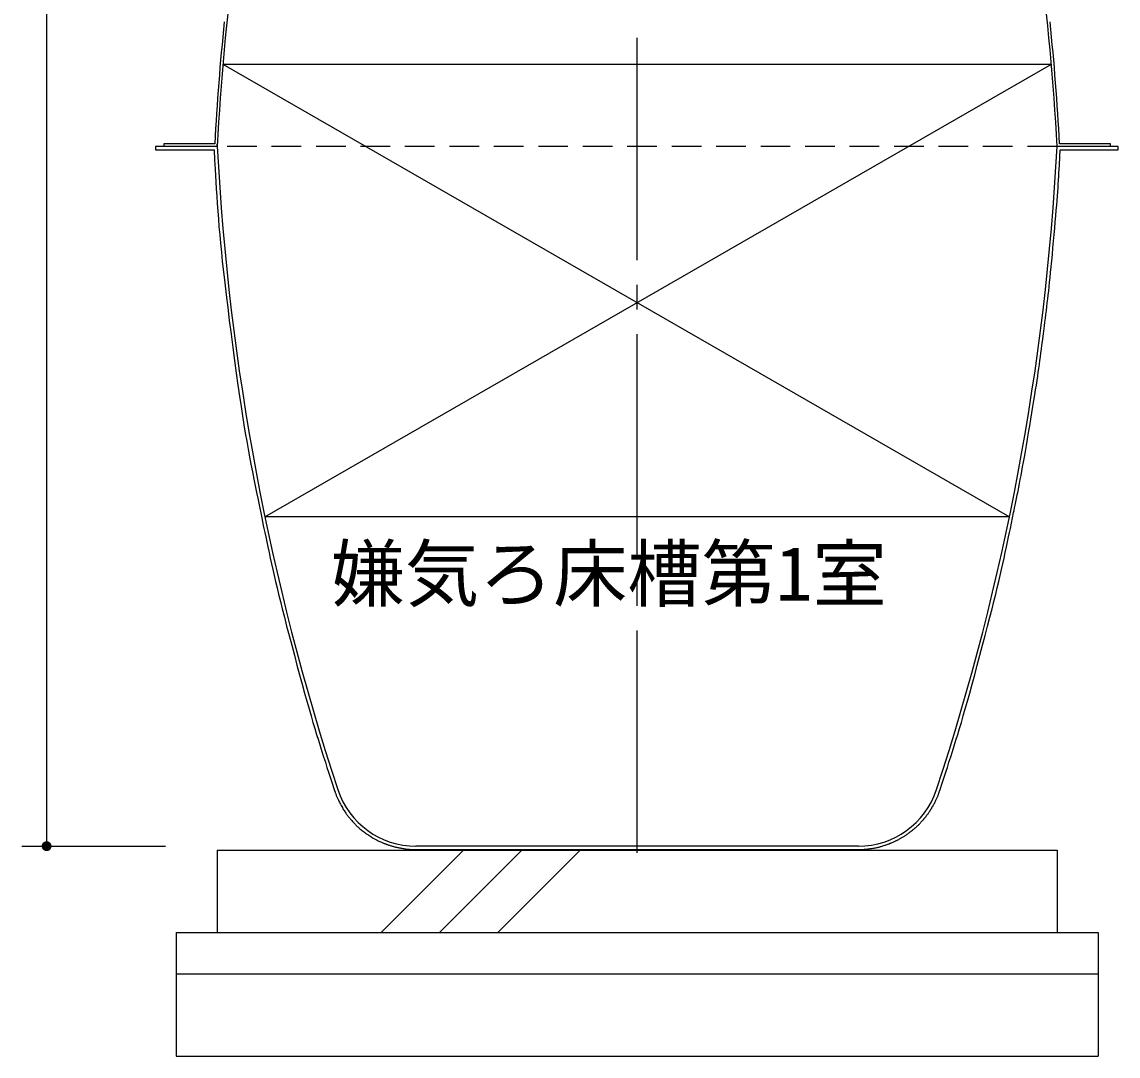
# Model space of a CAD drawing. Units: millimetres, scale not verified. Extents: x -8910 to 8910, y -6308 to 6308.
# Drawn here: x 237 to 1568, y -3304 to -2047 of the extents above; entities that cross this region are included whole.
import ezdxf
from ezdxf.enums import TextEntityAlignment as Align

# ---------------------------------------------------------------- set-up
doc = ezdxf.new("R2010")
doc.units = ezdxf.units.MM
doc.header["$LTSCALE"] = 30
doc.linetypes.add('CHAIN2', pattern=[12, 9, -1, 1, -1])
doc.linetypes.add('DASHED1', pattern=[1.8, 1.2, -0.6])
for name, color, linetype, lineweight in [('0-3_空気管', 3, 'Continuous', 25), ('0-4_機器', 2, 'Continuous', 25), ('0-6_製作', 5, 'Continuous', 25)]:
    doc.layers.add(name, color=color, linetype=linetype, lineweight=lineweight)
doc.styles.add('ＭＳ ゴシック', font='')
doc.styles.get('ＭＳ ゴシック').set_extended_font_data('MS Gothic')

msp = doc.modelspace()

# ---------------------------------------------------------------- linework, layer by layer
at = {"layer": '0-3_空気管', "linetype": 'CHAIN2'}
msp.add_line((983.85, -3056.88), (983.85, -1173.53), dxfattribs=at)
at = {"layer": '0-3_空気管'}
for p, q in [((480.77, -2098.73), (1486.94, -2098.73)), ((480.77, -2098.73), (1435.91, -2648.73)), ((531.79, -2648.73), (1486.94, -2098.73)), ((408.85, -2195.53), (408.85, -2198.73)), ((470.82, -2195.53), (408.85, -2195.53)), ((473.85, -2198.73), (473.85, -2195.53)), ((1558.85, -2195.53), (1496.89, -2195.53)), ((1558.85, -2198.73), (1558.85, -2195.53)), ((398.85, -2198.73), (398.85, -2202.73)), ((473.85, -2198.73), (398.85, -2198.73)), ((1567.9, -2198.73), (1493.85, -2198.73)), ((1497.18, -2211.48), (1497.65, -2202.73)), ((1497.65, -2202.73), (1567.9, -2202.73)), ((1567.9, -2202.73), (1567.9, -2198.73)), ((524.28, -2632.16), (527.9, -2649.68)), ((1435.91, -2648.73), (531.79, -2648.73)), ((1252.47, -3048.73), (715.23, -3048.73))]:
    msp.add_line(p, q, dxfattribs=at)
at = {"layer": '0-3_空気管', "linetype": 'DASHED1'}
msp.add_line((1493.85, -2198.73), (473.85, -2198.73), dxfattribs=at)
at = {"layer": '0-3_空気管'}
for points in [[(398.85, -2202.73), (470.06, -2202.73), (470.73, -2215.18)], [(470.73, -2215.18), (471.01, -2220.4), (471.35, -2226.65), (471.75, -2233.77), (472.2, -2241.62), (472.71, -2250.05), (473.27, -2258.92), (473.88, -2268.08), (474.53, -2277.38), (475.23, -2286.74), (476, -2296.23), (476.84, -2306.02), (477.78, -2316.24), (478.85, -2327.04), (480.05, -2338.57), (481.41, -2350.97), (482.94, -2364.39), (484.66, -2378.9), (486.53, -2394.29), (488.53, -2410.26), (490.61, -2426.52), (492.73, -2442.78), (494.85, -2458.75), (496.95, -2474.14), (498.98, -2488.65), (500.92, -2502.07), (502.77, -2514.48), (504.54, -2526.01), (506.28, -2536.81), (507.98, -2547.02), (509.66, -2556.79), (511.36, -2566.26), (513.08, -2575.58), (514.83, -2584.84), (516.59, -2593.94), (518.32, -2602.76), (519.99, -2611.13), (521.57, -2618.91), (523.01, -2625.97), (524.28, -2632.16)], [(1476.06, -2435.5), (1477.27, -2426.13), (1478.47, -2416.76), (1479.07, -2412.08), (1479.67, -2407.4), (1480.26, -2402.71), (1480.84, -2398.02), (1481.42, -2393.33), (1481.98, -2388.65), (1482.54, -2383.94), (1483.09, -2379.17), (1483.64, -2374.24), (1484.21, -2369.11), (1484.78, -2363.68), (1485.38, -2357.89), (1486.01, -2351.67), (1486.67, -2344.94), (1487.37, -2337.67), (1488.09, -2329.97), (1488.84, -2321.98), (1489.58, -2313.86), (1490.31, -2305.74), (1491.02, -2297.77), (1491.69, -2290.09), (1492.31, -2282.86), (1492.87, -2276.18), (1493.37, -2270.01), (1493.82, -2264.28), (1494.23, -2258.92), (1494.6, -2253.85), (1494.94, -2249), (1495.25, -2244.3), (1495.55, -2239.67), (1495.83, -2235.07), (1496.1, -2230.54), (1496.36, -2226.15), (1496.6, -2221.97), (1496.82, -2218.09), (1497.01, -2214.57), (1497.18, -2211.48)], [(1439.8, -2649.68), (1441.08, -2643.51), (1441.61, -2640.92), (1442.25, -2637.82), (1442.97, -2634.29), (1443.77, -2630.4), (1444.62, -2626.22), (1445.51, -2621.82), (1446.42, -2617.28), (1447.33, -2612.65), (1448.24, -2608), (1449.15, -2603.28), (1450.07, -2598.41), (1451.02, -2593.32), (1452.01, -2587.93), (1453.05, -2582.19), (1454.15, -2575.99), (1455.32, -2569.3), (1456.58, -2562.05), (1457.89, -2554.36), (1459.25, -2546.38), (1460.61, -2538.25), (1461.97, -2530.12), (1463.29, -2522.14), (1464.55, -2514.44), (1465.73, -2507.18), (1466.81, -2500.46), (1467.78, -2494.25), (1468.68, -2488.48), (1469.5, -2483.06), (1470.26, -2477.94), (1470.98, -2473.03), (1471.66, -2468.27), (1472.31, -2463.59), (1472.96, -2458.91), (1473.59, -2454.23), (1474.22, -2449.55), (1474.83, -2444.86), (1475.45, -2440.18), (1476.06, -2435.5)], [(527.9, -2649.68), (529.83, -2659.01), (530.64, -2662.93), (531.61, -2667.62), (532.73, -2672.96), (533.97, -2678.84), (535.3, -2685.16), (536.73, -2691.81), (538.21, -2698.68), (539.75, -2705.64), (541.31, -2712.65), (542.93, -2719.75), (544.63, -2727.06), (546.45, -2734.7), (548.4, -2742.76), (550.52, -2751.35), (552.84, -2760.59), (555.39, -2770.57), (558.18, -2781.36), (561.17, -2792.79), (564.29, -2804.65), (567.5, -2816.71), (570.73, -2828.78), (573.93, -2840.61), (577.05, -2852.01), (580.01, -2862.75), (582.78, -2872.68), (585.37, -2881.85), (587.81, -2890.35), (590.14, -2898.32), (592.37, -2905.84), (594.54, -2913.02), (596.68, -2919.99), (598.81, -2926.84), (600.96, -2933.64), (603.09, -2940.33), (605.17, -2946.8), (607.16, -2952.95), (609.02, -2958.67), (610.72, -2963.86)], [(1436.09, -2667.62), (1437.06, -2662.93), (1439.8, -2649.68)], [(1351.26, -2981.26), (1354.24, -2972.2), (1355.49, -2968.4), (1356.99, -2963.86), (1358.68, -2958.67), (1360.54, -2952.95), (1362.53, -2946.8), (1364.61, -2940.33), (1366.74, -2933.64), (1368.89, -2926.84), (1371.03, -2919.99), (1373.16, -2913.02), (1375.33, -2905.84), (1377.57, -2898.32), (1379.89, -2890.35), (1382.34, -2881.85), (1384.93, -2872.68), (1387.7, -2862.75), (1390.66, -2852.01), (1393.77, -2840.61), (1396.97, -2828.78), (1400.2, -2816.71), (1403.41, -2804.65), (1406.54, -2792.79), (1409.52, -2781.36), (1412.31, -2770.57), (1414.86, -2760.59), (1417.18, -2751.35), (1419.3, -2742.76), (1421.26, -2734.7), (1423.07, -2727.06), (1424.77, -2719.75), (1426.39, -2712.65), (1427.96, -2705.64), (1429.49, -2698.68), (1430.97, -2691.81), (1432.4, -2685.16), (1433.74, -2678.84), (1434.98, -2672.96), (1436.09, -2667.62)], [(610.72, -2963.86), (612.21, -2968.4), (616.44, -2981.26)], [(616.44, -2981.26), (616.77, -2982.26), (616.91, -2982.67), (617.08, -2983.17), (617.27, -2983.74), (617.48, -2984.37), (617.71, -2985.04), (617.96, -2985.74), (618.23, -2986.46), (618.5, -2987.2), (618.79, -2987.94), (619.09, -2988.68), (619.41, -2989.45), (619.77, -2990.26), (620.16, -2991.12), (620.59, -2992.04), (621.08, -2993.03), (621.63, -2994.12), (622.24, -2995.31), (622.9, -2996.57), (623.61, -2997.89), (624.34, -2999.23), (625.09, -3000.58), (625.85, -3001.92), (626.59, -3003.21), (627.31, -3004.43), (628, -3005.56), (628.67, -3006.62), (629.31, -3007.6), (629.93, -3008.52), (630.54, -3009.38), (631.14, -3010.21), (631.74, -3011.01), (632.34, -3011.78), (632.95, -3012.55), (633.56, -3013.29), (634.15, -3014), (634.72, -3014.67), (635.26, -3015.29), (635.75, -3015.85)], [(1344.81, -2996.69), (1345.33, -2995.73), (1345.82, -2994.79), (1346.29, -2993.88), (1346.73, -2992.99), (1347.15, -2992.12), (1347.54, -2991.27), (1347.91, -2990.43), (1348.26, -2989.6), (1348.6, -2988.77), (1348.93, -2987.95), (1349.24, -2987.12), (1349.54, -2986.3), (1349.83, -2985.51), (1350.09, -2984.76), (1350.33, -2984.05), (1350.55, -2983.41), (1350.73, -2982.85), (1351.26, -2981.26)], [(1330.3, -3017.72), (1330.8, -3017.16), (1331, -3016.93), (1331.25, -3016.65), (1331.52, -3016.33), (1331.83, -3015.98), (1332.16, -3015.6), (1332.51, -3015.2), (1332.86, -3014.79), (1333.22, -3014.36), (1333.57, -3013.93), (1333.92, -3013.49), (1334.28, -3013.04), (1334.64, -3012.58), (1335.01, -3012.09), (1335.39, -3011.59), (1335.79, -3011.05), (1336.2, -3010.48), (1336.62, -3009.88), (1337.06, -3009.26), (1337.51, -3008.62), (1337.94, -3007.98), (1338.37, -3007.35), (1338.78, -3006.75), (1339.17, -3006.17), (1339.52, -3005.65), (1339.84, -3005.17), (1340.12, -3004.73), (1340.39, -3004.31), (1340.66, -3003.89), (1340.93, -3003.45), (1341.22, -3002.97), (1341.54, -3002.43), (1341.9, -3001.82), (1342.31, -3001.11), (1342.77, -3000.33), (1343.25, -2999.48), (1343.76, -2998.58), (1344.29, -2997.64), (1344.81, -2996.69)], [(635.75, -3015.85), (636.18, -3016.34), (637.4, -3017.72)], [(637.4, -3017.72), (638.33, -3018.76), (638.72, -3019.2), (639.18, -3019.72), (639.72, -3020.32), (640.31, -3020.97), (640.96, -3021.67), (641.64, -3022.4), (642.36, -3023.14), (643.1, -3023.89), (643.85, -3024.63), (644.62, -3025.36), (645.43, -3026.1), (646.28, -3026.85), (647.18, -3027.61), (648.13, -3028.4), (649.16, -3029.21), (650.26, -3030.06), (651.45, -3030.95), (652.69, -3031.85), (653.98, -3032.78), (655.29, -3033.69), (656.58, -3034.59), (657.85, -3035.45), (659.06, -3036.26), (660.2, -3037), (661.23, -3037.67), (662.19, -3038.27), (663.08, -3038.81), (663.93, -3039.31), (664.77, -3039.77), (665.6, -3040.22), (666.45, -3040.67), (667.35, -3041.12), (668.29, -3041.58), (669.29, -3042.05), (670.3, -3042.53), (671.32, -3043), (672.33, -3043.46), (673.32, -3043.9)], [(1313.17, -3033.21), (1313.86, -3032.69), (1314.63, -3032.11), (1315.46, -3031.48), (1316.33, -3030.81), (1317.22, -3030.11), (1318.13, -3029.39), (1319.03, -3028.67), (1319.91, -3027.95), (1320.75, -3027.26), (1321.54, -3026.6), (1322.28, -3025.96), (1322.97, -3025.34), (1323.63, -3024.74), (1324.25, -3024.16), (1324.84, -3023.58), (1325.42, -3023.01), (1325.99, -3022.44), (1326.54, -3021.86), (1327.08, -3021.29), (1327.6, -3020.73), (1328.09, -3020.2), (1328.54, -3019.7), (1328.94, -3019.25), (1329.3, -3018.85), (1330.3, -3017.72)], [(1288.14, -3046.43), (1288.87, -3046.16), (1289.53, -3045.92), (1290.12, -3045.7), (1290.69, -3045.49), (1291.23, -3045.27), (1291.77, -3045.05), (1292.32, -3044.81), (1292.92, -3044.56), (1293.57, -3044.27), (1294.26, -3043.97), (1294.98, -3043.64), (1295.71, -3043.31), (1296.45, -3042.97), (1297.18, -3042.64), (1297.89, -3042.3), (1298.56, -3041.98), (1299.19, -3041.69), (1299.78, -3041.39), (1300.34, -3041.11), (1300.89, -3040.82), (1301.45, -3040.53), (1302.02, -3040.22), (1302.61, -3039.88), (1303.25, -3039.52), (1303.93, -3039.12), (1304.66, -3038.69), (1305.41, -3038.25), (1306.17, -3037.79), (1306.93, -3037.33), (1307.67, -3036.87), (1308.39, -3036.43), (1309.06, -3036.01), (1309.68, -3035.62), (1310.27, -3035.24), (1310.82, -3034.87), (1311.38, -3034.49), (1311.94, -3034.1), (1312.53, -3033.67), (1313.17, -3033.21)], [(673.32, -3043.9), (674.25, -3044.31), (675.11, -3044.69), (675.89, -3045.02), (676.6, -3045.32), (677.27, -3045.59), (677.9, -3045.85), (678.53, -3046.08), (679.16, -3046.31), (679.81, -3046.54), (680.51, -3046.79), (681.27, -3047.04), (682.07, -3047.3), (682.91, -3047.57), (683.76, -3047.85), (684.61, -3048.12), (685.45, -3048.38), (686.26, -3048.62), (687.03, -3048.86), (687.74, -3049.06), (688.41, -3049.25), (689.07, -3049.43), (689.72, -3049.6), (690.4, -3049.76), (691.11, -3049.93), (691.89, -3050.1), (692.75, -3050.28), (693.7, -3050.47), (694.74, -3050.68), (695.83, -3050.89), (696.96, -3051.11), (698.12, -3051.32), (699.27, -3051.52), (700.41, -3051.71), (701.5, -3051.88), (702.54, -3052.04), (703.52, -3052.17), (704.46, -3052.29), (705.36, -3052.38), (706.22, -3052.46)], [(713.69, -3052.73), (1254.06, -3052.73), (1254.53, -3052.73), (1255.05, -3052.73), (1255.6, -3052.72), (1256.19, -3052.71), (1256.8, -3052.69), (1257.42, -3052.67), (1258.04, -3052.65), (1258.67, -3052.62), (1259.33, -3052.58), (1260.02, -3052.52), (1260.76, -3052.46), (1261.57, -3052.38), (1262.45, -3052.28), (1263.42, -3052.17), (1264.47, -3052.04), (1265.61, -3051.89), (1266.8, -3051.72), (1268.02, -3051.55), (1269.25, -3051.36), (1270.47, -3051.17), (1271.66, -3050.98), (1272.79, -3050.78), (1273.85, -3050.59), (1274.84, -3050.39), (1275.79, -3050.19), (1276.71, -3049.98), (1277.61, -3049.76), (1278.51, -3049.52), (1279.43, -3049.27), (1280.38, -3048.99), (1281.37, -3048.68), (1282.39, -3048.36), (1283.43, -3048.03), (1284.45, -3047.69), (1285.46, -3047.35), (1286.42, -3047.03), (1287.32, -3046.71), (1288.14, -3046.43)], [(706.22, -3052.46), (707.06, -3052.53), (707.89, -3052.59), (708.71, -3052.63), (709.52, -3052.66), (710.32, -3052.69), (711.1, -3052.71), (711.84, -3052.72), (712.52, -3052.73), (713.14, -3052.73), (713.69, -3052.73)]]:
    msp.add_lwpolyline(points, dxfattribs=at)
for centre, radius, start, end in [((3469.74, -2355.74), 3000, 168.01242, 177), ((-1502.04, -2355.74), 3000, 2.99998, 11.98755), ((3469.74, -2355.74), 3003.2, 174.10699, 176.94209), ((-1502.04, -2355.74), 3003.2, 3.05789, 5.89299), ((3469.74, -2041.72), 3000, 183, 198.226), ((-1502.04, -2041.72), 3000, 341.77399, 357), ((715.23, -2948.73), 100, 198.226, 270), ((1252.47, -2948.73), 100, 270, 341.77399)]:
    msp.add_arc(centre, radius, start, end, dxfattribs=at)
at = {"layer": '0-4_機器'}
for p, q in [((473.85, -3053.73), (1493.85, -3053.73)), ((473.85, -3053.73), (473.85, -3153.73)), ((673.06, -3153.73), (773.06, -3053.73)), ((743.77, -3153.73), (843.77, -3053.73)), ((814.48, -3153.73), (914.48, -3053.73)), ((1493.85, -3053.73), (1493.85, -3153.73)), ((423.85, -3153.73), (1543.85, -3153.73)), ((423.85, -3153.73), (423.85, -3303.73)), ((1543.85, -3153.73), (1543.85, -3303.73)), ((423.85, -3203.73), (1543.85, -3203.73)), ((423.85, -3303.73), (1543.85, -3303.73))]:
    msp.add_line(p, q, dxfattribs=at)
at = {"layer": '0-6_製作', "color": 2}
for p, q in [((266.66, -1798.73), (266.66, -3048.73)), ((236.66, -3048.73), (411.14, -3048.73))]:
    msp.add_line(p, q, dxfattribs=at)
at = {"layer": '0-6_製作'}
for points in [[(260.66, -3048.73), (266.66, -3042.73), (266.66, -3048.73)], [(260.67, -3048.35), (266.66, -3042.73), (260.66, -3048.73)], [(260.77, -3047.61), (266.66, -3042.73), (260.67, -3048.35)], [(260.96, -3046.88), (266.66, -3042.73), (260.77, -3047.61)], [(261.23, -3046.18), (266.66, -3042.73), (260.96, -3046.88)], [(261.6, -3045.52), (266.66, -3042.73), (261.23, -3046.18)], [(262.04, -3044.91), (266.66, -3042.73), (261.6, -3045.52)], [(262.56, -3044.36), (266.66, -3042.73), (262.04, -3044.91)], [(263.14, -3043.88), (266.66, -3042.73), (262.56, -3044.36)], [(263.77, -3043.47), (266.66, -3042.73), (263.14, -3043.88)], [(264.45, -3043.15), (266.66, -3042.73), (263.77, -3043.47)], [(265.17, -3042.92), (266.66, -3042.73), (264.45, -3043.15)], [(265.91, -3042.78), (266.66, -3042.73), (265.17, -3042.92)], [(266.66, -3042.73), (272.62, -3047.98), (266.66, -3048.73)], [(266.66, -3042.73), (272.47, -3047.24), (272.62, -3047.98)], [(266.66, -3042.73), (272.24, -3046.52), (272.47, -3047.24)], [(266.66, -3042.73), (271.92, -3045.84), (272.24, -3046.52)], [(266.66, -3042.73), (271.52, -3045.2), (271.92, -3045.84)], [(266.66, -3042.73), (271.04, -3044.62), (271.52, -3045.2)], [(266.66, -3042.73), (270.49, -3044.11), (271.04, -3044.62)], [(266.66, -3042.73), (269.88, -3043.66), (270.49, -3044.11)], [(266.66, -3042.73), (269.22, -3043.3), (269.88, -3043.66)], [(266.66, -3042.73), (268.52, -3043.02), (269.22, -3043.3)], [(266.66, -3042.73), (267.79, -3042.84), (268.52, -3043.02)], [(266.66, -3042.73), (267.04, -3042.74), (267.79, -3042.84)], [(266.66, -3048.73), (272.62, -3047.98), (272.66, -3048.73)], [(260.66, -3048.73), (266.66, -3048.73), (260.71, -3049.48)], [(260.71, -3049.48), (266.66, -3048.73), (260.85, -3050.22)], [(260.85, -3050.22), (266.66, -3048.73), (261.08, -3050.94)], [(261.08, -3050.94), (266.66, -3048.73), (261.4, -3051.62)], [(261.4, -3051.62), (266.66, -3048.73), (261.81, -3052.26)], [(261.81, -3052.26), (266.66, -3048.73), (262.29, -3052.84)], [(262.29, -3052.84), (266.66, -3048.73), (262.84, -3053.35)], [(262.84, -3053.35), (266.66, -3048.73), (263.45, -3053.8)], [(263.45, -3053.8), (266.66, -3048.73), (264.11, -3054.16)], [(264.11, -3054.16), (266.66, -3048.73), (264.81, -3054.44)], [(264.81, -3054.44), (266.66, -3048.73), (265.54, -3054.62)], [(265.54, -3054.62), (266.66, -3048.73), (266.29, -3054.72)], [(266.29, -3054.72), (266.66, -3048.73), (266.66, -3054.73)], [(266.66, -3048.73), (268.15, -3054.54), (266.66, -3054.73)], [(266.66, -3048.73), (268.87, -3054.31), (268.15, -3054.54)], [(266.66, -3048.73), (269.55, -3053.99), (268.87, -3054.31)], [(266.66, -3048.73), (270.19, -3053.58), (269.55, -3053.99)], [(266.66, -3048.73), (270.77, -3053.1), (270.19, -3053.58)], [(266.66, -3048.73), (271.29, -3052.55), (270.77, -3053.1)], [(266.66, -3048.73), (271.73, -3051.95), (271.29, -3052.55)], [(266.66, -3048.73), (272.09, -3051.28), (271.73, -3051.95)], [(266.66, -3048.73), (272.37, -3050.58), (272.09, -3051.28)], [(266.66, -3048.73), (272.56, -3049.85), (272.37, -3050.58)], [(266.66, -3048.73), (272.65, -3049.11), (272.56, -3049.85)], [(266.66, -3048.73), (272.66, -3048.73), (272.65, -3049.11)], [(266.66, -3054.73), (268.15, -3054.54), (267.41, -3054.68)]]:
    msp.add_solid(points, dxfattribs=at)

# ---------------------------------------------------------------- texts
at = {"layer": '0-3_空気管', "color": 4, "style": 'ＭＳ ゴシック'}
msp.add_text('嫌気ろ床槽第1室', height=65.98, dxfattribs=at).set_placement((611.9, -2770.35), align=Align.BOTTOM_LEFT)

doc.saveas('drawing.dxf')
